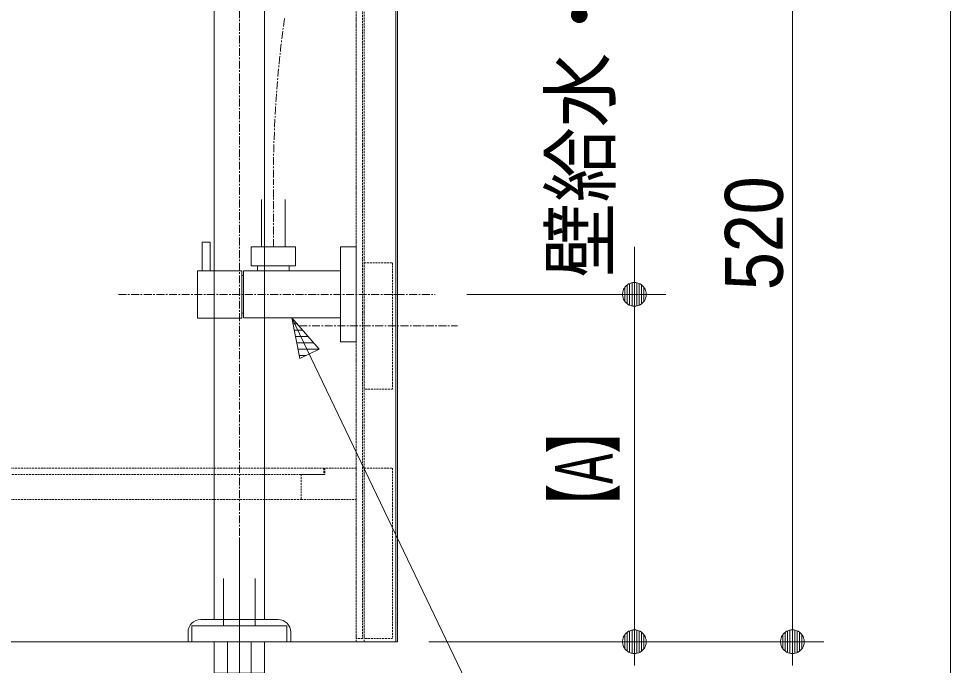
# Model space of a CAD drawing. Units: millimetres, scale not verified. Extents: x -6062 to 6062, y -3045 to 3045.
# Drawn here: x -3512 to -2922, y -2085 to -1675 of the extents above; entities that cross this region are included whole.
import ezdxf
from ezdxf.enums import TextEntityAlignment as Align

# ---------------------------------------------------------------- set-up
doc = ezdxf.new("R2010")
doc.units = ezdxf.units.MM
doc.header["$LTSCALE"] = 20
doc.linetypes.add('CHAIN1', pattern=[8, 5, -1, 1, -1])
doc.linetypes.add('DASHED1', pattern=[1.8, 1.2, -0.6])
for name, color, linetype, lineweight in [('0-0_1図面枠', 7, 'Continuous', 9), ('0-1_5ボウル・キャビネット', 7, 'Continuous', 9), ('0-2_2寸法-1', 7, 'Continuous', 9), ('0-3_0', 7, 'Continuous', 9), ('0-4_2寸法-2', 7, 'Continuous', 9), ('0-5_4給排水', 7, 'Continuous', 9), ('0-6_2寸法-3', 7, 'Continuous', 9)]:
    doc.layers.add(name, color=color, linetype=linetype, lineweight=lineweight)
doc.styles.add('ＭＳ Ｐゴシック', font='')
doc.styles.get('ＭＳ Ｐゴシック').set_extended_font_data('MS PGothic')

# ---------------------------------------------------------------- blocks, each defined once
blk = doc.blocks.new('グループ-4')
at = {"layer": '0-0_1図面枠'}
blk.add_line((-22700, 41000), (-22700, -48600), dxfattribs=at)
blk = doc.blocks.new('グループ-5')
at = {"layer": '0-1_5ボウル・キャビネット'}
blk.add_lwpolyline([(-40260, -28100), (-29720, -28100), (-29720, -41400), (-40260, -41400)], close=True, dxfattribs=at)
blk = doc.blocks.new('グループ-6')
at = {"layer": '0-1_5ボウル・キャビネット', "linetype": 'DASHED1'}
for p, q in [((-30220, -41400), (-30220, -28100)), ((-30120, -41400), (-30120, -28100)), ((-37920, -39600), (-30920, -39600))]:
    blk.add_line(p, q, dxfattribs=at)
for points in [[(-30220, -28100), (-30140, -28100), (-30140, -41360), (-30220, -41360)], [(-30120, -36600), (-29760, -36600), (-29760, -38200), (-30120, -38200)], [(-38210, -39200), (-30630, -39200), (-30630, -39280), (-38210, -39280)], [(-30620, -39280), (-30920, -39280), (-30920, -39600), (-30220, -39600), (-30220, -39200), (-30620, -39200)], [(-30120, -39200), (-29760, -39200), (-29760, -41360), (-30120, -41360)]]:
    blk.add_lwpolyline(points, close=True, dxfattribs=at)
blk = doc.blocks.new('グループ-7')
at = {"layer": '0-1_5ボウル・キャビネット', "linetype": 'CHAIN1'}
for p, q in [((-30940, -29900), (-28940, -29900)), ((-30940, -37400), (-28940, -37400))]:
    blk.add_line(p, q, dxfattribs=at)
blk = doc.blocks.new('グループ-8')
at = {"layer": '0-1_5ボウル・キャビネット'}
blk.add_lwpolyline([(-41700, -41400), (-29700, -41400), (-29700, -21400)], dxfattribs=at)
for name in ['グループ-5', 'グループ-6', 'グループ-7']:
    blk.add_blockref(name, (0, 0), dxfattribs=at)
blk = doc.blocks.new('_Dot')
at = {"layer": '0-3_0'}
for p, q in [((-10, 0), (-20, 0)), ((9.78, 2), (-9.78, 2)), ((7.99, 6), (-7.99, 6)), ((9.16, -3.98), (-9.16, -3.98)), ((6, -7.98), (-6, -7.98))]:
    blk.add_line(p, q, dxfattribs=at)
for points in [[(10, 0), (9.92, 1.25), (9.69, 2.49), (9.3, 3.68), (8.76, 4.82), (8.09, 5.88), (7.29, 6.85), (6.37, 7.71), (5.36, 8.44), (4.26, 9.05), (3.09, 9.51), (1.87, 9.82), (0.63, 9.98), (-0.63, 9.98), (-1.87, 9.82), (-3.09, 9.51), (-4.26, 9.05), (-5.36, 8.44), (-6.37, 7.71), (-7.29, 6.85), (-8.09, 5.88), (-8.76, 4.82), (-9.3, 3.68), (-9.69, 2.49), (-9.92, 1.25), (-10, 0), (0, 0)], [(-10, 0), (-9.92, -1.25), (-9.69, -2.49), (-9.3, -3.68), (-8.76, -4.82), (-8.09, -5.88), (-7.29, -6.85), (-6.37, -7.71), (-5.36, -8.44), (-4.26, -9.05), (-3.09, -9.51), (-1.87, -9.82), (-0.63, -9.98), (0.63, -9.98), (1.87, -9.82), (3.09, -9.51), (4.26, -9.05), (5.36, -8.44), (6.37, -7.71), (7.29, -6.85), (8.09, -5.88), (8.76, -4.82), (9.3, -3.68), (9.69, -2.49), (9.92, -1.25), (10, 0), (0, 0)]]:
    blk.add_lwpolyline(points, close=True, dxfattribs=at)
blk = doc.blocks.new('グループ-9')
at = {"layer": '0-5_4給排水', "linetype": 'CHAIN1'}
blk.add_line((-31700, -40100), (-31700, -42300), dxfattribs=at)
at = {"layer": '0-5_4給排水'}
blk.add_lwpolyline([(-31900, -40600), (-31900, -41200), (-31500, -41200), (-31500, -40600)], dxfattribs=at)
for points in [[(-32300, -41200), (-31100, -41200), (-31100, -41400), (-32300, -41400)], [(-31850, -41400), (-31550, -41400), (-31550, -41800), (-31850, -41800)]]:
    blk.add_lwpolyline(points, close=True, dxfattribs=at)
blk = doc.blocks.new('止水栓_側面')
at = {"layer": '0-5_4給排水', "linetype": 'CHAIN1'}
blk.add_line((-3010, 0), (1000, 0), dxfattribs=at)
at = {"layer": '0-5_4給排水'}
blk.add_lwpolyline([(-900, 1200), (-900, 600), (-1200, 600), (-1200, 1200)], dxfattribs=at)
for points in [[(-1950, 660), (-1850, 660), (-1850, 300), (-1950, 300)], [(-1330, 600), (-770, 600), (-770, 360), (-1330, 360)], [(-200, 600), (0, 600), (0, -600), (-200, -600)], [(-1250, 360), (-850, 360), (-850, 298), (-1250, 298)], [(-1450, -300), (-2010, -300), (-2010, 300), (-1450, 300)], [(-1450, 240), (-1430, 240), (-1430, -240), (-1450, -240)], [(-1430, 298), (-200, 298), (-200, -298), (-1430, -298)]]:
    blk.add_lwpolyline(points, close=True, dxfattribs=at)
blk = doc.blocks.new('グループ-21')
at = {"layer": '0-5_4給排水', "linetype": 'CHAIN1'}
blk.add_lwpolyline([(-31270, -36400), (-31270, -35772), (-31270, -35550.6)], dxfattribs=at)
blk.add_arc((-16255.3, -35550.6), 15014.7, 172.17675, 180, dxfattribs=at)
at = {"layer": '0-5_4給排水'}
blk.add_blockref('止水栓_側面', (-30220, -37000), dxfattribs=at)
blk = doc.blocks.new('グループ-27')
at = {"layer": '0-5_4給排水', "linetype": 'CHAIN1'}
blk.add_line((-31700, -42300), (-31700, -29900), dxfattribs=at)
at = {"layer": '0-5_4給排水'}
blk.add_line((-32350, -41306.7), (-32350, -41280), dxfattribs=at)
for points in [[(-32020, -31350), (-32020, -41120), (-31380, -41120), (-31380, -31350)], [(-32190, -41120), (-32187.5, -41120), (-31212.5, -41120), (-31210, -41120)], [(-31050, -41280), (-31050, -41306.7), (-31050, -41400), (-32350, -41400), (-32350, -41306.7)]]:
    blk.add_lwpolyline(points, dxfattribs=at)
blk.add_lwpolyline([(-32020, -41400), (-31380, -41400), (-31380, -41800), (-32020, -41800)], close=True, dxfattribs=at)
for centre, start, end in [((-32190, -41280), 90, 180), ((-31210, -41280), 0, 90)]:
    blk.add_arc(centre, 160, start, end, dxfattribs=at)

msp = doc.modelspace()

# ---------------------------------------------------------------- linework, layer by layer
at = {"layer": '0-2_2寸法-1'}
for p, q in [((-3022.5, -1565.01), (-3022.5, -2054.99)), ((-3228.5, -1850), (-3102.5, -1850)), ((-3122.5, -1865.01), (-3122.5, -2054.99)), ((-3252.5, -2070), (-3102.5, -2070)), ((-3102.5, -2070), (-3002.5, -2070))]:
    msp.add_line(p, q, dxfattribs=at)
at = {"layer": '0-4_2寸法-2'}
for p, q in [((-3022.5, -1550), (-3022.5, -2070)), ((-3122.5, -1834.99), (-3122.5, -1819.99)), ((-3228.5, -1850), (-3102.5, -1850)), ((-3122.5, -1850), (-3122.5, -2070)), ((-3252.5, -2070), (-3102.5, -2070)), ((-3102.5, -2070), (-3002.5, -2070))]:
    msp.add_line(p, q, dxfattribs=at)
at = {"layer": '0-6_2寸法-3'}
for p, q in [((-3335.94, -1868.71), (-3338.51, -1868.71)), ((-3332.46, -1872.71), (-3337.73, -1872.71)), ((-3328.99, -1876.71), (-3336.96, -1876.71)), ((-3325.51, -1880.71), (-3336.18, -1880.71)), ((-3322.03, -1884.71), (-3335.4, -1884.71)), ((-3330.13, -1888.71), (-3334.62, -1888.71))]:
    msp.add_line(p, q, dxfattribs=at)
msp.add_lwpolyline([(-3502.72, -2420), (-3073.53, -2420), (-3339.25, -1864.9)], dxfattribs=at)
msp.add_lwpolyline([(-3334.23, -1890.71), (-3339.25, -1864.9), (-3322, -1884.74)], close=True, dxfattribs=at)
msp.add_lwpolyline([(-3334.23, -1890.71), (-3339.25, -1864.9), (-3322, -1884.74)], close=True, dxfattribs=at)

# ---------------------------------------------------------------- block references
at = {"layer": '0-0_1図面枠', "xscale": 0.05, "yscale": 0.05}
msp.add_blockref('グループ-4', (-1787.5, 0), dxfattribs=at)
at = {"layer": '0-1_5ボウル・キャビネット', "xscale": 0.05, "yscale": 0.05}
msp.add_blockref('グループ-8', (-1787.5, 0), dxfattribs=at)
at = {"layer": '0-2_2寸法-1', "xscale": 0.7503418, "yscale": 0.7503418}
for p, rotation in [((-3122.5, -1850), 90), ((-3122.5, -2070), 270), ((-3022.5, -2070), 270)]:
    msp.add_blockref('_Dot', p, dxfattribs=dict(at, rotation=rotation))
at = {"layer": '0-4_2寸法-2', "xscale": 0.7503418, "yscale": 0.7503418}
for p, rotation in [((-3122.5, -1850), 270), ((-3122.5, -2070), 90), ((-3022.5, -2070), 90)]:
    msp.add_blockref('_Dot', p, dxfattribs=dict(at, rotation=rotation))
at = {"layer": '0-5_4給排水', "xscale": 0.05, "yscale": 0.05}
for name in ['グループ-21', 'グループ-27', 'グループ-9']:
    msp.add_blockref(name, (-1787.5, 0), dxfattribs=at)

# ---------------------------------------------------------------- texts
at = {"layer": '0-2_2寸法-1', "style": 'ＭＳ Ｐゴシック'}
for s, height, width, p in [('520', 36.66, 0.9, (-3017.54, -1847.28)), ('【A】', 36.69, 0.6, (-3125.13, -2000.05))]:
    msp.add_text(s, height=height, rotation=90, dxfattribs=dict(at, width=width)).set_placement(p, align=Align.BOTTOM_LEFT)
at = {"layer": '0-4_2寸法-2', "style": 'ＭＳ Ｐゴシック', "width": 0.95}
msp.add_text('壁給水・給湯位置', height=36.66, rotation=90, dxfattribs=at).set_placement((-3127.38, -1839.36), align=Align.BOTTOM_LEFT)

doc.saveas('drawing.dxf')
